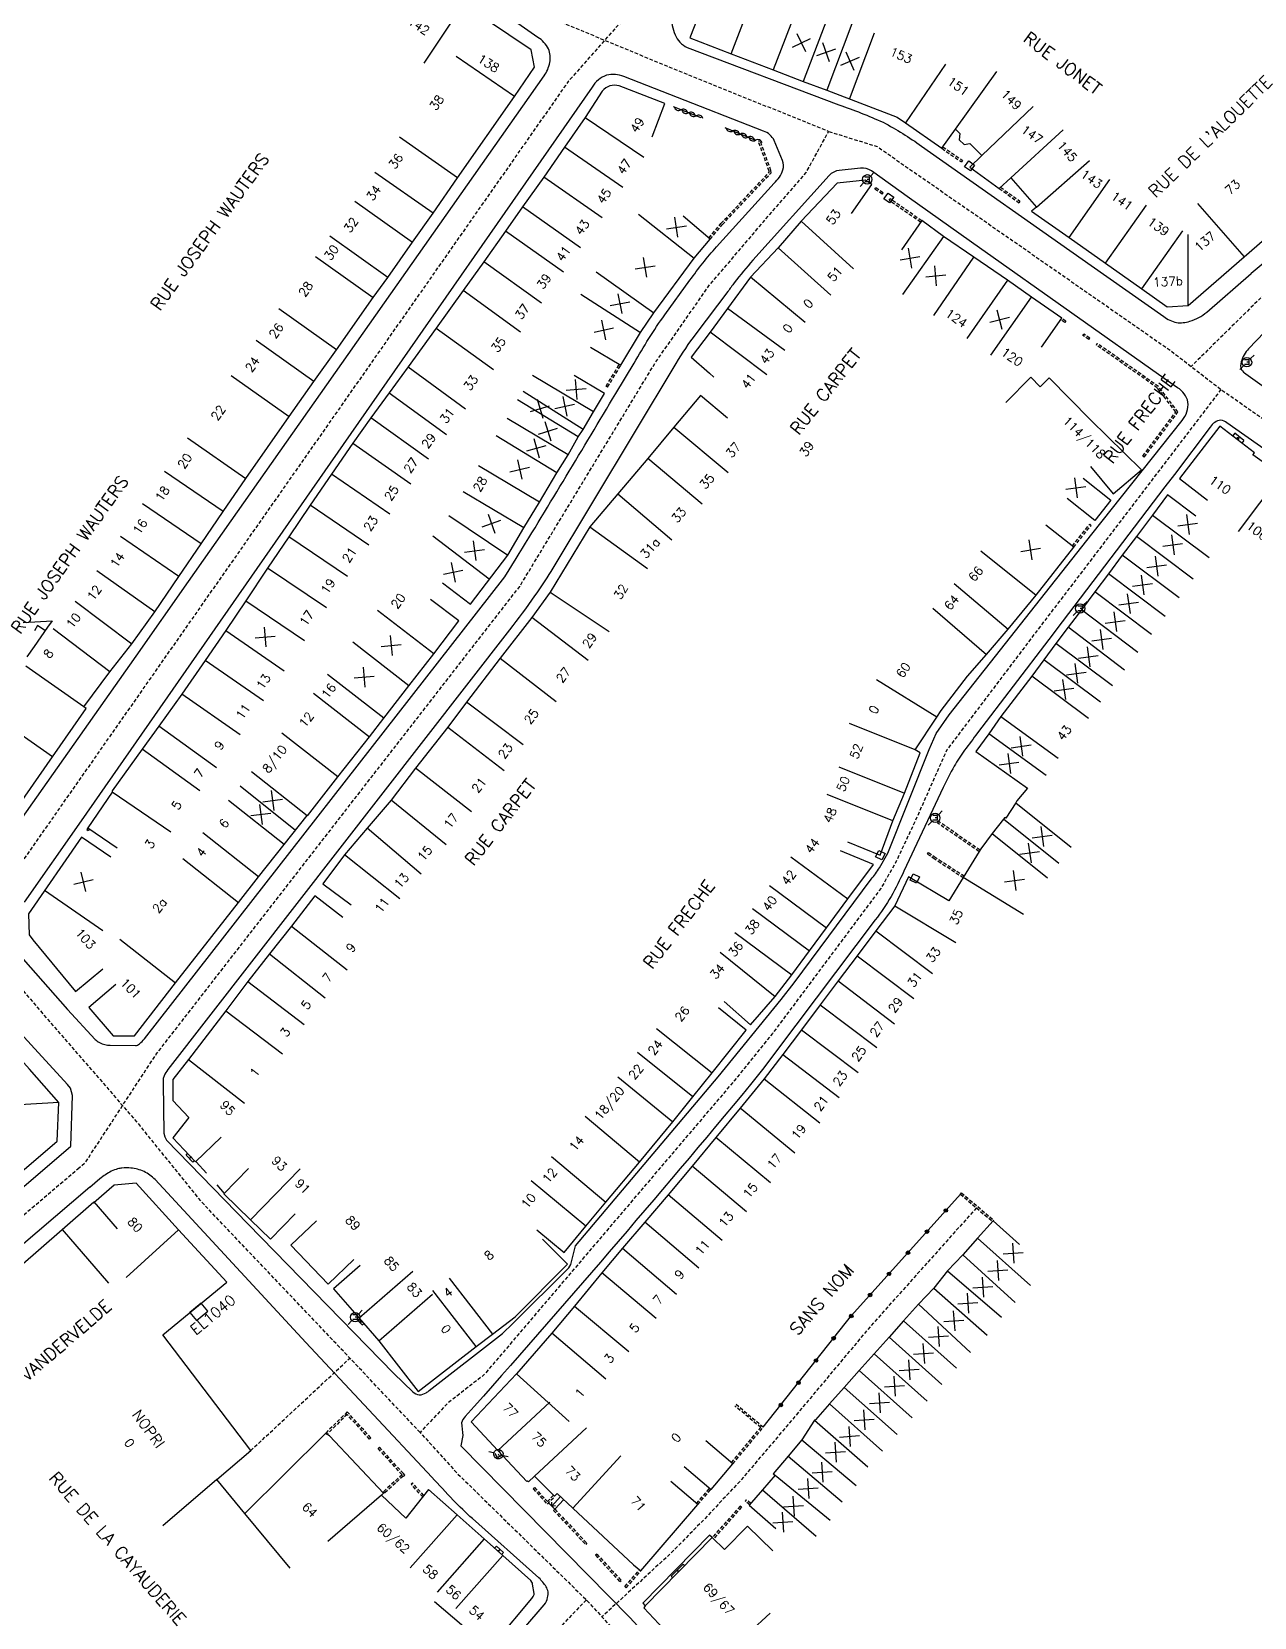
# Model space of a CAD drawing. Header units: millimetres. Extents: x 155999 to 157001, y 123000 to 124001.
# Drawn here: x 156323.2 to 156495.7, y 123591.4 to 123815 of the extents above; entities that cross this region are included whole.
import ezdxf
from ezdxf.enums import TextEntityAlignment as Align

# ---------------------------------------------------------------- set-up
doc = ezdxf.new("R2010")
doc.units = ezdxf.units.MM
doc.linetypes.add('DASHED', pattern=[0.75, 0.5, -0.25])
doc.layers.get('0').update_dxf_attribs({"linetype": 'CONTINUOUS'})
for name, color, linetype in [('W0001', 6, 'DASHED'), ('W0008', 7, 'CONTINUOUS'), ('W0100', 7, 'CONTINUOUS'), ('W0112', 1, 'DASHED'), ('W0310', 3, 'CONTINUOUS'), ('W0322', 7, 'CONTINUOUS'), ('W0471', 7, 'CONTINUOUS'), ('W0984', 7, 'CONTINUOUS'), ('W0989', 7, 'CONTINUOUS'), ('W0991', 7, 'CONTINUOUS'), ('W1102', 7, 'CONTINUOUS')]:
    doc.layers.add(name, color=color, linetype=linetype)
doc.styles.get("Standard").update_dxf_attribs({"font": 'romans.shx', "width": 0.85})

# ---------------------------------------------------------------- blocks, each defined once
blk = doc.blocks.new('T471')
for p, q in [((-0.333334, 0.333334), (-0.333334, -0.333334)), ((-0.333334, 0.333334), (0.333334, 0.333334)), ((-0.333334, 0), (0, 0)), ((0.500001, 0.500001), (1.000002, 1.000002)), ((-0.500001, -0.500001), (-1.000002, -1.000002)), ((-0.333334, -0.333334), (0.333334, -0.333334))]:
    blk.add_line(p, q)
blk.add_ellipse((0, 0), major_axis=(0.471405, 0.471405), ratio=1, start_param=5.4977871438, end_param=11.780972451)
blk = doc.blocks.new('t112o')
at = {"color": 0, "linetype": 'Continuous'}
for p, q in [((-0.5, 0.5), (0.5, 0.5)), ((-0.5, -0.5), (-0.5, 0.5)), ((0.5, 0.5), (0.5, -0.5)), ((0.5, -0.5), (-0.5, -0.5))]:
    blk.add_line(p, q, dxfattribs=at)
blk = doc.blocks.new('t322o')
at = {"color": 0, "linetype": 'Continuous'}
for radius in [0.25, 0.15]:
    blk.add_circle((0, 0), radius, dxfattribs=at)
blk = doc.blocks.new('t310o')
at = {"color": 0, "linetype": 'Continuous'}
for centre, start, end in [((-0.5, 0.38), 216.8699, 323.1304), ((0.5, -0.37), 36.8699, 143.1303)]:
    blk.add_arc(centre, 0.625, start, end, dxfattribs=at)
blk = doc.blocks.new('t991o')
at = {"color": 0, "linetype": 'Continuous'}
for p, q in [((-1, 1), (1, -1)), ((-1, -1), (1, 1))]:
    blk.add_line(p, q, dxfattribs=at)

msp = doc.modelspace()

# ---------------------------------------------------------------- linework, layer by layer
at = {"layer": 'W0001'}
for p, q in [((156354.07, 123614.91), (156368.07, 123627.95)), ((156401.43, 123593.85), (156389.19, 123581.21))]:
    msp.add_line(p, q, dxfattribs=at)
at = {"layer": 'W0001', "flags": 128}
for points in [[(156419.24, 123830.08), (156415.39, 123827.31), (156411.85, 123822.67), (156404.01, 123813.83), (156397, 123816.74), (156395.33, 123817.89), (156385.95, 123823.72), (156380.33, 123827.44)], [(156329.68, 123654.65), (156330.74, 123655.56), (156335.99, 123663.57), (156340.73, 123670.81), (156392.03, 123736.81), (156411.11, 123768.28), (156418.73, 123779.21), (156426.43, 123788.24), (156432.44, 123795.17), (156435.62, 123800.98), (156414.45, 123809.5), (156404.01, 123813.83), (156398.87, 123808.03), (156320.8, 123696.56), (156315.54, 123689.04), (156318.36, 123683.88), (156335.99, 123663.57), (156338.49, 123660.69)], [(156435.62, 123800.98), (156442.47, 123798.85), (156460.54, 123786.31), (156483.85, 123770.09), (156486.78, 123767.83), (156490.98, 123764.59), (156515.86, 123747.26), (156543.74, 123727.62)], [(156505.17, 123785.95), (156491.94, 123772.92), (156486.78, 123767.83)], [(156490.98, 123764.59), (156464.71, 123730.15), (156452.31, 123713.76), (156447.8, 123703.64), (156445.02, 123697.74), (156443.03, 123694.27), (156427.68, 123673.72), (156422.3, 123667.07), (156386.97, 123625.58), (156381.8, 123621.54), (156377.97, 123617.47), (156383.18, 123611.74), (156401.43, 123593.85), (156403.63, 123591.46), (156440.2, 123550.68)], [(156377.97, 123617.47), (156368.07, 123627.95), (156347.12, 123650.01), (156338.49, 123660.69)], [(156061.06, 123445.58), (156069.87, 123453.91), (156193.45, 123541.7), (156202.75, 123548.31), (156211.27, 123554.37), (156222.01, 123563.18), (156249.17, 123586.08), (156329.68, 123654.66)], [(156456.47, 123649.15), (156441.5, 123632.42), (156430.01, 123618.71), (156423.04, 123610.52), (156417.99, 123605.14), (156413.27, 123600.35), (156403.63, 123591.46)]]:
    msp.add_lwpolyline(points, dxfattribs=at)
at = {"layer": 'W0008', "flags": 128}
for points in [[(156421.42, 123826.99, 0.0485), (156418.08, 123825.3, 0.0813), (156415.7, 123823.01, 0.0731), (156414.07, 123820.03, 0.0755), (156413.47, 123817.29, 0.1237), (156413.95, 123814.61, 0.1909), (156415.67, 123812.83), (156437.07, 123804.74, -0.024), (156443.3, 123802.27, -0.0386), (156448.74, 123798.89), (156472.67, 123782.07), (156482.9, 123774.88, 0.1085), (156484.72, 123774.03, 0.1155), (156486.6, 123774.21, 0.1061), (156488.99, 123775.5), (156495.24, 123780.93)], [(156319.52, 123700.87), (156337.89, 123726.96), (156345.28, 123737.49), (156395.48, 123808.83, 0.1053), (156396.27, 123810.7, 0.152), (156396.09, 123812.65, 0.1333), (156394.59, 123814.25), (156391.27, 123816.54), (156390.07, 123816.63), (156378.81, 123824.07)], [(156405.58, 123764), (156408.17, 123768.3, -0.0222), (156412.49, 123775.12), (156416.05, 123780, -0.026), (156419.81, 123784.72), (156427.93, 123793.68, 0.1214), (156429.18, 123795.55, 0.1557), (156429.09, 123796.88), (156427.95, 123799.69, 0.1972), (156426.42, 123801.03), (156413.23, 123806.17), (156406.72, 123808.71, 0.162), (156404.29, 123808.93, 0.1631), (156402.25, 123807.23), (156367.1, 123756.83), (156330.14, 123703.75), (156322.09, 123692.26, 0.0753)], [(156507.18, 123783.16), (156494.89, 123770.33, 0.1351), (156493.83, 123768.47, 0.1796), (156493.88, 123767.36, 0.1095), (156494.47, 123766.8), (156515.18, 123752.05)], [(156321.96, 123684.23), (156328.22, 123677.15), (156332.11, 123672.92, 0.0831), (156332.73, 123672.45, 0.1185), (156334.26, 123672.09), (156337.79, 123672.03, 0.1679), (156338.36, 123672.29, 0.0349), (156339.09, 123672.97), (156389.94, 123738.16), (156391.53, 123740.74, 0.0031), (156405.58, 123764)], [(156516.55, 123742.48), (156491.82, 123759.86, 0.1217), (156490.97, 123760.26, 0.2351), (156489.46, 123759.28), (156484.41, 123752.61), (156483.04, 123750.84), (156468.58, 123731.81), (156466.67, 123729.3), (156456.64, 123716.13, 0.0073), (156454.81, 123713.69, 0.0237), (156453.33, 123711.43, 0.0214), (156451.8, 123708.43), (156446.23, 123696.64, -0.0198), (156444.44, 123693.06, -0.0315), (156442.21, 123689.76), (156428.27, 123671.29), (156426.46, 123668.89), (156424.6, 123666.53, -0.0084), (156384.34, 123619.7, 0.1194), (156383.8, 123618.84, -0.0017), (156384, 123617.03), (156383.72, 123615.56), (156407.59, 123591.37), (156442.19, 123553.89)], [(156327.96, 123657.24), (156328.69, 123657.87), (156328.91, 123665.01), (156328.62, 123666.02), (156328.22, 123666.53), (156317.92, 123677.73, -0.016)], [(156386.89, 123583.14), (156395.5, 123593.15, 0.1149), (156395.96, 123594.2, 0.0905), (156396.04, 123594.99, 0.127), (156395.28, 123596.33, 0.0465), (156394.75, 123596.95), (156385.36, 123605.31, -0.0191), (156382.65, 123607.93, -0.0034), (156379.65, 123611.16), (156361.87, 123630.14), (156340.58, 123653.13, 0.0949), (156339.02, 123654.26, 0.0865), (156337.17, 123654.77, 0.0529), (156335.89, 123654.76, 0.0327), (156335.29, 123654.65, 0.0862), (156333.58, 123653.83, 0.0286), (156332.8, 123653.25), (156331.37, 123652.03)]]:
    msp.add_lwpolyline(points, format="xyb", dxfattribs=at)
msp.add_lwpolyline([(156391.08, 123632.83), (156398.96, 123640.69), (156399.24, 123641.14), (156399.92, 123643.78), (156420.01, 123667.61), (156428.91, 123678.53), (156430.75, 123680.9), (156441.62, 123695.49, 0.0293), (156442.79, 123697.11), (156443.97, 123699.16), (156449.8, 123713.82), (156450.81, 123716.08), (156452.61, 123718.68), (156472.78, 123744.16), (156472.78, 123744.16), (156485.5, 123760.2, 0.2039), (156486.33, 123762.8, 0.1936), (156484.87, 123764.84), (156482.98, 123766.14), (156456.9, 123784.57), (156447.05, 123791.57), (156441.65, 123795.44, 0.1778), (156440.12, 123795.8), (156437.1, 123795.48, 0.1789), (156435.7, 123794.79), (156424.93, 123782.81, 0.0229), (156422.31, 123779.65, -0.0018), (156421.4, 123778.41), (156416.88, 123772.44, 0.0267), (156414.04, 123768.26), (156396.42, 123738.92, -0.0188), (156394.12, 123735.46, -0.0111), (156390.6, 123730.69), (156342.38, 123668.65, 0.07), (156341.84, 123667.76, 0.065), (156341.71, 123667.27, 0.0335), (156341.7, 123666.74), (156341.8, 123659.68), (156341.94, 123659.15), (156342.21, 123658.69), (156353.67, 123646.9), (156374.27, 123625.77), (156376.97, 123623.21, 0.1659), (156377.84, 123622.77, 0.1439), (156378.82, 123623.08, 0.0378), (156379.26, 123623.37), (156389.6, 123631.45)], format="xyb", close=True, dxfattribs=at)
for points in [[(156503.7, 123787.98), (156495.24, 123780.93)], [(156325.01, 123730.59), (156323.99, 123731.28), (156323.54, 123730.56)], [(156328, 123657.2), (156283.89, 123619.49)], [(156309.01, 123633.07), (156331.35, 123652.13)], [(156419.19, 123602.64), (156418.82, 123602.99), (156409.39, 123593.41), (156409.74, 123593.03)]]:
    msp.add_lwpolyline(points, dxfattribs=at)
at = {"layer": 'W0100'}
for p, q in [((156417.87, 123818.86), (156416.04, 123814.2)), ((156492.94, 123758.42), (156492.63, 123758.02)), ((156494.21, 123757.41), (156492.94, 123758.42)), ((156493.57, 123757.92), (156493.27, 123757.53)), ((156493.27, 123757.53), (156493.31, 123757.86)), ((156493.27, 123757.53), (156493.59, 123757.65)), ((156494.21, 123757.41), (156493.92, 123757.03)), ((156344.94, 123656.6), (156345.17, 123656.83)), ((156345.89, 123655.6), (156344.94, 123656.6)), ((156345.41, 123656.1), (156345.65, 123656.33)), ((156345.65, 123656.33), (156345.47, 123656.29)), ((156345.65, 123656.33), (156345.61, 123656.14)), ((156345.89, 123655.6), (156346.13, 123655.83)), ((156369.14, 123633.33), (156369.41, 123633.56)), ((156369.14, 123633.33), (156369.78, 123632.63)), ((156369.46, 123632.98), (156369.72, 123633.2)), ((156369.72, 123633.2), (156369.49, 123633.18)), ((156369.72, 123633.2), (156369.67, 123632.98)), ((156369.78, 123632.63), (156370.03, 123632.85)), ((156396.54, 123607.09), (156397.8, 123608.43)), ((156396.98, 123606.65), (156396.11, 123607.53)), ((156396.54, 123607.09), (156396.57, 123607.64)), ((156396.54, 123607.09), (156397.09, 123607.15)), ((156396.98, 123606.65), (156398.24, 123608.01)), ((156388.73, 123601.42), (156388.49, 123601.14)), ((156389.72, 123600.54), (156388.73, 123601.42)), ((156389.23, 123600.98), (156388.98, 123600.7)), ((156388.98, 123600.7), (156388.99, 123600.87)), ((156388.98, 123600.7), (156389.15, 123600.73)), ((156389.72, 123600.54), (156389.48, 123600.27)), ((156413.41, 123597.2), (156415.09, 123598.9)), ((156413.41, 123597.2), (156413.63, 123596.99)), ((156414.25, 123598.05), (156414.47, 123597.84)), ((156414.47, 123597.84), (156414.29, 123597.83)), ((156414.47, 123597.84), (156414.47, 123598.01)), ((156415.09, 123598.9), (156415.31, 123598.69))]:
    msp.add_line(p, q, dxfattribs=at)
at = {"layer": 'W0100', "flags": 128}
for points in [[(156318.34, 123701.65), (156326.09, 123712.78), (156330.87, 123719.6), (156330.54, 123719.83), (156334.17, 123724.74), (156337.3, 123728.72), (156340.54, 123733.24), (156343.95, 123738.2), (156347.07, 123742.82), (156350.18, 123747.37), (156353.38, 123752.05), (156359.5, 123760.77), (156362.99, 123765.7), (156366.19, 123770.19), (156371.37, 123777.54), (156373.4, 123780.4), (156376.91, 123785.36), (156379.8, 123789.44), (156383.27, 123794.45), (156391.29, 123805.89), (156394.1, 123810.03), (156393.66, 123812.51), (156384.03, 123818.93)], [(156416.04, 123814.2), (156421.87, 123811.92), (156427.81, 123809.68), (156432.05, 123808.02), (156435.36, 123806.79), (156445.29, 123802.99), (156446.48, 123802.21), (156451.58, 123798.61), (156453.53, 123801.3), (156454.15, 123800.69), (156454.02, 123799.82), (156454.73, 123799.14), (156455.56, 123799.27), (156457.26, 123797.58), (156455.53, 123795.93), (156459.68, 123792.94), (156461.35, 123794.45), (156464.93, 123790.3), (156464.27, 123789.73), (156469.56, 123786), (156474.71, 123782.4), (156479.81, 123778.8), (156483.4, 123776.26), (156486.36, 123776.42), (156494.26, 123783.29), (156502.14, 123790.14)], [(156438.83, 123789.4), (156441.72, 123793.48), (156440.83, 123794.11), (156436.84, 123793.7), (156431.73, 123788.32), (156428.48, 123784.58), (156424.59, 123780.41), (156421.37, 123776.01), (156418.88, 123772.67), (156416.22, 123769.16), (156418.8, 123766.87), (156419.4, 123766.34)], [(156402, 123770.57), (156406.29, 123768), (156409.06, 123772.61), (156410.96, 123775.38), (156416.66, 123783.11), (156418.91, 123785.79), (156415.08, 123789.02)], [(156465.65, 123770.53), (156468.51, 123774.63), (156464.27, 123777.61), (156460.84, 123780), (156456.1, 123783.27), (156451.81, 123786.18), (156448.75, 123788.4), (156445.89, 123784.28)], [(156381.11, 123737.33), (156385.08, 123734.29), (156390.36, 123741.2), (156392.63, 123745.05), (156394.81, 123748.68), (156397.25, 123752.81), (156398.87, 123755.38), (156400.27, 123757.89), (156400.99, 123758.96), (156402.44, 123761.43), (156404, 123764.03), (156399.7, 123766.58)], [(156472.56, 123753.71), (156475.78, 123749.88), (156479.79, 123753.24), (156472.58, 123760.32), (156466.75, 123766.23), (156465.49, 123764.97), (156464.14, 123766.31), (156460.61, 123762.77)], [(156421.37, 123760.54), (156417.53, 123763.75), (156413.78, 123759.28), (156410.09, 123754.86), (156405.88, 123749.88), (156401.91, 123745.22), (156396.33, 123735.99), (156393.72, 123732.4), (156389.25, 123726.69), (156384.52, 123720.46), (156381.89, 123716.95), (156377.32, 123711.16), (156373.88, 123706.67), (156370.49, 123702.71), (156367.29, 123698.95), (156364.24, 123694.85), (156368.26, 123691.87)], [(156504.15, 123742.93), (156507.17, 123746.93), (156503, 123750.07), (156499.57, 123752.7), (156499.44, 123752.56), (156495.47, 123755.37), (156495.71, 123755.66), (156490.83, 123759.39), (156485.13, 123752.03), (156489.08, 123748.97)], [(156471.54, 123752.08), (156475.46, 123748.97), (156473.18, 123746.1), (156469.26, 123749.22)], [(156487.45, 123746.73), (156483.43, 123749.72), (156481.31, 123746.87), (156479.04, 123743.84), (156477.06, 123741.21), (156475.09, 123738.58), (156473.18, 123736.03), (156471.28, 123733.51), (156469.41, 123731.05), (156467.67, 123728.77), (156464.28, 123724.15), (156459.93, 123718.45), (156458.22, 123716.03), (156456.37, 123713.54), (156463.7, 123708.37), (156462.2, 123706.55), (156462.02, 123706.27), (156460.63, 123704.12), (156460.47, 123704.22), (156460.29, 123703.98), (156458.71, 123701.94), (156457.09, 123699.77), (156456.85, 123699.43), (156454.61, 123695.75), (156452.56, 123692.47), (156446.9, 123695.86), (156444.97, 123691.77), (156442.28, 123688.21), (156439.65, 123684.7), (156436.95, 123681.15), (156434.41, 123677.78), (156431.77, 123674.26), (156429.14, 123670.78), (156426.52, 123667.34), (156423.13, 123663.21), (156419.71, 123659.06), (156416.35, 123655.01), (156412.96, 123651), (156409.68, 123647.13), (156406.54, 123643.44), (156403.6, 123639.97), (156399.74, 123635.27), (156396.56, 123631.49), (156391.59, 123625.73), (156385.2, 123618.98), (156388.93, 123614.94), (156393.02, 123610.53), (156393.14, 123610.63), (156393.25, 123610.51), (156394.11, 123611.32), (156396.96, 123608.47), (156397.33, 123608.87), (156399.53, 123606.8), (156408.08, 123598.78), (156409.12, 123597.93), (156417.16, 123607.29), (156413.36, 123610.55)], [(156438.27, 123700.77), (156442.91, 123698.9), (156444.7, 123703.74), (156446.33, 123707.65), (156448.53, 123713.31), (156447.84, 123713.76), (156450.89, 123718.38), (156451.52, 123719.29), (156455.23, 123724.13), (156457.89, 123727.21), (156460.97, 123730.79), (156464.9, 123735.56), (156470.21, 123742.35), (156466.27, 123745.43)], [(156335.05, 123680.67), (156331.25, 123677.43), (156334.68, 123673.4), (156337.65, 123673.41), (156343.48, 123680.91), (156352.34, 123692.24), (156355.18, 123695.85), (156358.78, 123700.39), (156362.03, 123704.47), (156362.1, 123704.46), (156366.35, 123709.93), (156370.81, 123715.59), (156372.84, 123718.24), (156376.37, 123722.77), (156379.9, 123727.31), (156383.42, 123731.96), (156379.43, 123734.98)], [(156321.97, 123731.7), (156326.05, 123731.95), (156325.41, 123731.05), (156323.5, 123728.32), (156322.46, 123726.85)], [(156334.32, 123698.6), (156330.21, 123701.45), (156322.73, 123690.63), (156322.8, 123687.65), (156323.31, 123686.97), (156329.36, 123679.67), (156333.21, 123682.86)], [(156420.86, 123678.26), (156424.61, 123674.95), (156428.08, 123678.95), (156430.44, 123682.03), (156432.94, 123685.42), (156435.34, 123688.67), (156438.33, 123692.72), (156441.93, 123697.58), (156437.31, 123699.49)], [(156367.08, 123690.09), (156363.14, 123693.18), (156359.83, 123688.89), (156356.71, 123684.99), (156353.65, 123681.07), (156350.58, 123676.92), (156345.27, 123670.06), (156343.09, 123667.26), (156343.08, 123664.31), (156345.34, 123661.89)], [(156318.87, 123651.43), (156322.1, 123654.54), (156326.77, 123658.57), (156327.01, 123664.03), (156322.86, 123668.73), (156318.89, 123673.15), (156314.79, 123677.39), (156307.2, 123670.46), (156306.91, 123670.77), (156301.23, 123666.1), (156304.29, 123662.13)], [(156394.44, 123646.07), (156398.29, 123642.87), (156401.35, 123646.58), (156404.17, 123649.95), (156408.93, 123655.6), (156413.65, 123661.28), (156416.46, 123664.8), (156419.17, 123668.21), (156423.99, 123674.22), (156420.09, 123677.35)], [(156345.34, 123661.89), (156343.07, 123659.02), (156346.29, 123655.66), (156349.9, 123659.13)], [(156353.78, 123654.71), (156350.29, 123651.13), (156354.06, 123647.47), (156356.86, 123644.74), (156360.35, 123648.32)], [(156321.8, 123634.58), (156318.52, 123638.36), (156327.46, 123646.09), (156331.93, 123649.98), (156335.21, 123646.2)], [(156363.34, 123647.33), (156359.73, 123643.87), (156364.99, 123638.39), (156368.6, 123641.85)], [(156462.56, 123644), (156458.83, 123647.34), (156456.63, 123644.88), (156454.55, 123642.54), (156452.4, 123640.26), (156450.46, 123637.8), (156448.29, 123635.56), (156446.19, 123633.19), (156444.14, 123630.89), (156442.06, 123628.57), (156439.93, 123626.2), (156437.81, 123623.82), (156435.74, 123621.49), (156433.76, 123619.27), (156433.62, 123619.21), (156431.84, 123616.42), (156429.9, 123614.14), (156427.81, 123611.64), (156428.08, 123611.43), (156426.3, 123609.38), (156424.41, 123607.19), (156428.19, 123603.92)], [(156369.5, 123641.04), (156365.74, 123637.75), (156369.39, 123633.58), (156372.15, 123630.41), (156377.7, 123623.25), (156385.88, 123629.58), (156388.19, 123631.32), (156391.4, 123633.79), (156398.78, 123641.2), (156395.24, 123644.73)], [(156346.4, 123633.25), (156348.02, 123634.57), (156347.09, 123635.7), (156345.48, 123634.37), (156346.4, 123633.25)], [(156415.22, 123612.66), (156419.03, 123609.43), (156422.11, 123613.05), (156418.3, 123616.29)], [(156427.73, 123600.76), (156424.16, 123604.27), (156420.91, 123600.96), (156419.19, 123602.64), (156409.74, 123593.03), (156409.52, 123592.74), (156413.79, 123588.2), (156415.63, 123589.93), (156419.98, 123585.2), (156418.13, 123583.51), (156422.43, 123578.76), (156429.85, 123570.55), (156435.16, 123564.29), (156438.9, 123560.5), (156442.72, 123556.63)]]:
    msp.add_lwpolyline(points, dxfattribs=at)
for points in [[(156410.72, 123800.23), (156412.53, 123804.9), (156406.04, 123807.41, 0.3146), (156403.68, 123806.66), (156401.27, 123802.97), (156398.33, 123798.76), (156395.45, 123794.52), (156392.44, 123790.35), (156390.03, 123786.9), (156386.98, 123782.57), (156384.06, 123778.54), (156380.23, 123773.24), (156376.27, 123767.77), (156373.6, 123764.12), (156371.03, 123760.6), (156368.48, 123757.02), (156365.45, 123752.66), (156362.47, 123748.26), (156359.45, 123743.81), (156356.46, 123739.39), (156353.36, 123734.76), (156350.55, 123730.57), (156347.62, 123726.35), (156344.37, 123721.62), (156341.11, 123717.08), (156338.76, 123713.84), (156334.53, 123707.98), (156334.54, 123707.79), (156331.09, 123702.73), (156335.22, 123699.91)], [(156388.7, 123588.02), (156393.72, 123594.04, 0.0412), (156393.94, 123594.34, 0.1707), (156394.05, 123594.74), (156393.84, 123596.07, 0.0926), (156393.76, 123596.33), (156393.62, 123596.58), (156389.64, 123600.12), (156387.01, 123602.45), (156383.19, 123605.85), (156379.17, 123609.4), (156375.94, 123605.36), (156372.53, 123608.62), (156372.79, 123608.91), (156365.18, 123616.98), (156364.6, 123617.33), (156353.23, 123606.03), (156349.29, 123610.81), (156354.07, 123614.91), (156341.65, 123631.25), (156350.71, 123638.67), (156343.9, 123646.04), (156337.92, 123652.62), (156334.8, 123652.36), (156331.92, 123649.86), (156331.96, 123649.8)]]:
    msp.add_lwpolyline(points, format="xyb", dxfattribs=at)
at = {"layer": 'W0112'}
for p, q in [((156425.71, 123799.6), (156425.95, 123799.68)), ((156427.23, 123795.4), (156425.71, 123799.6)), ((156427.47, 123795.45), (156425.95, 123799.68)), ((156451.74, 123798.81), (156451.6, 123798.6)), ((156451.6, 123798.6), (156454.36, 123796.7)), ((156451.74, 123798.81), (156454.5, 123796.9)), ((156454.5, 123796.9), (156454.36, 123796.7)), ((156420.43, 123788), (156427.24, 123795.22)), ((156420.61, 123787.82), (156427.5, 123795.14)), ((156427.24, 123795.22), (156427.23, 123795.4)), ((156427.5, 123795.14), (156427.47, 123795.45)), ((156442.13, 123792.84), (156442.27, 123793.05)), ((156443.19, 123792.13), (156442.13, 123792.84)), ((156443.33, 123792.34), (156442.27, 123793.05)), ((156443.19, 123792.13), (156443.33, 123792.34)), ((156459.68, 123792.94), (156462.48, 123790.93)), ((156459.87, 123793.11), (156462.62, 123791.14)), ((156444.14, 123791.27), (156444.28, 123791.48)), ((156448.6, 123788.18), (156444.14, 123791.27)), ((156448.75, 123788.39), (156444.28, 123791.48)), ((156462.62, 123791.14), (156462.48, 123790.93)), ((156418.72, 123785.95), (156420.42, 123787.98)), ((156418.91, 123785.8), (156420.61, 123787.82)), ((156468.94, 123774.02), (156468.37, 123774.43)), ((156469.09, 123774.22), (156468.51, 123774.64)), ((156468.51, 123774.63), (156468.51, 123774.64)), ((156469.09, 123774.22), (156468.94, 123774.02)), ((156471.51, 123772.21), (156471.65, 123772.41)), ((156472.33, 123771.63), (156471.51, 123772.21)), ((156472.47, 123771.84), (156471.65, 123772.41)), ((156472.33, 123771.63), (156472.47, 123771.84)), ((156473.51, 123771.09), (156473.37, 123770.88)), ((156482, 123764.82), (156473.37, 123770.88)), ((156482.17, 123765), (156473.51, 123771.09)), ((156404.22, 123765.05), (156406.08, 123768.12)), ((156404.43, 123764.93), (156406.29, 123768)), ((156404.43, 123764.93), (156404.22, 123765.05)), ((156484.6, 123761.41), (156482, 123764.82)), ((156484.91, 123761.41), (156482.17, 123765)), ((156479.96, 123755.2), (156484.6, 123761.41)), ((156480.16, 123755.05), (156484.91, 123761.41)), ((156480.16, 123755.05), (156479.96, 123755.2)), ((156470.01, 123742.5), (156472.46, 123745.57)), ((156470.21, 123742.35), (156472.65, 123745.42)), ((156472.65, 123745.42), (156472.46, 123745.57)), ((156331.09, 123702.73), (156330.93, 123702.52)), ((156330.93, 123702.52), (156331.13, 123702.37)), ((156331.3, 123702.59), (156331.13, 123702.37)), ((156451.13, 123703.65), (156450.99, 123703.44)), ((156456.83, 123699.41), (156450.99, 123703.44)), ((156456.98, 123699.61), (156451.13, 123703.65)), ((156449.56, 123699.06), (156449.7, 123699.27)), ((156449.56, 123699.06), (156450.39, 123698.5)), ((156449.7, 123699.27), (156450.53, 123698.71)), ((156450.39, 123698.5), (156451.07, 123698.05)), ((156450.53, 123698.71), (156451.21, 123698.25)), ((156451.07, 123698.05), (156454.61, 123695.75)), ((156451.21, 123698.25), (156454.74, 123695.97)), ((156454.21, 123651.08), (156454.38, 123651.27)), ((156454.21, 123651.08), (156458.73, 123647.23)), ((156454.38, 123651.27), (156458.89, 123647.42)), ((156458.89, 123647.42), (156458.83, 123647.34)), ((156367.69, 123620.37), (156364.6, 123617.33)), ((156367.68, 123620.01), (156364.82, 123617.2)), ((156370.84, 123616.54), (156367.68, 123620.01)), ((156371.02, 123616.71), (156367.69, 123620.37)), ((156426.04, 123618.17), (156422.39, 123621.21)), ((156426.39, 123618.2), (156422.55, 123621.4)), ((156421.92, 123613.22), (156426.04, 123618.17)), ((156422.11, 123613.05), (156426.39, 123618.2)), ((156370.84, 123616.54), (156371.02, 123616.71)), ((156372.05, 123615.21), (156372.24, 123615.38)), ((156375.42, 123611.51), (156372.05, 123615.21)), ((156375.61, 123611.67), (156372.24, 123615.38)), ((156375.42, 123611.51), (156372.78, 123609.1)), ((156375.59, 123611.32), (156372.94, 123608.91)), ((156375.64, 123611.27), (156375.59, 123611.32)), ((156375.82, 123611.44), (156375.61, 123611.67)), ((156375.82, 123611.44), (156375.64, 123611.27)), ((156372.78, 123609.1), (156372.94, 123608.91)), ((156376.89, 123610.34), (156376.71, 123610.17)), ((156378.35, 123608.37), (156376.71, 123610.17)), ((156378.51, 123608.57), (156376.89, 123610.34)), ((156393.92, 123609.53), (156394.11, 123609.7)), ((156393.92, 123609.53), (156395.94, 123607.34)), ((156394.11, 123609.7), (156395.93, 123607.71)), ((156395.93, 123607.71), (156396.78, 123608.64)), ((156395.94, 123607.34), (156396.96, 123608.47)), ((156416.97, 123607.45), (156418.84, 123609.59)), ((156417.16, 123607.29), (156419.03, 123609.43)), ((156396.79, 123606.48), (156396.98, 123606.65)), ((156396.79, 123606.48), (156401.34, 123601.66)), ((156396.98, 123606.65), (156401.52, 123601.83)), ((156423.14, 123607.08), (156419.19, 123602.64)), ((156423.33, 123606.91), (156419.37, 123602.47)), ((156423.33, 123606.91), (156423.14, 123607.08)), ((156423.97, 123607.98), (156423.82, 123607.79)), ((156424.48, 123607.27), (156423.82, 123607.79)), ((156424.64, 123607.46), (156423.97, 123607.98)), ((156401.52, 123601.83), (156401.34, 123601.66)), ((156402.91, 123600.31), (156402.73, 123600.14)), ((156402.73, 123600.14), (156406.16, 123596.43)), ((156402.91, 123600.31), (156406.35, 123596.6)), ((156406.88, 123595.73), (156408.92, 123598.09)), ((156407.07, 123595.57), (156409.12, 123597.93)), ((156406.16, 123596.43), (156406.35, 123596.6)), ((156407.07, 123595.57), (156406.88, 123595.73))]:
    msp.add_line(p, q, dxfattribs=at)
at = {"layer": 'W0310'}
for p, q in [((156417.63, 123802.91), (156413.71, 123804.46)), ((156425.37, 123799.72), (156421.03, 123801.49))]:
    msp.add_line(p, q, dxfattribs=at)
at = {"layer": 'W0322'}
for p, q in [((156346.37, 123655.66), (156347.84, 123654.05)), ((156349.31, 123652.39), (156350.33, 123651.18))]:
    msp.add_line(p, q, dxfattribs=at)
at = {"layer": 'W0322', "flags": 128}
msp.add_lwpolyline([(156426.39, 123618.2), (156438.86, 123633.95), (156454.22, 123651.07)], dxfattribs=at)
at = {"layer": 'W1102'}
for p, q in [((156421.87, 123811.92), (156425.47, 123821.27)), ((156384.03, 123818.93), (156378.49, 123810.6)), ((156431.42, 123819.01), (156427.81, 123809.68)), ((156435.61, 123817.37), (156432.05, 123808.02)), ((156438.88, 123816.16), (156435.36, 123806.79)), ((156438.56, 123805.55), (156442.08, 123814.91)), ((156391.29, 123805.89), (156383.05, 123811.57)), ((156452.13, 123810.47), (156446.48, 123802.21)), ((156453.53, 123801.3), (156459.36, 123809.43)), ((156401.27, 123802.97), (156409.56, 123797.37)), ((156464.48, 123804.5), (156457.26, 123797.58)), ((156468.73, 123801.21), (156461.35, 123794.45)), ((156383.27, 123794.45), (156375.06, 123800.18)), ((156406.58, 123793.09), (156398.33, 123798.76)), ((156464.93, 123790.3), (156472.45, 123796.9)), ((156379.8, 123789.44), (156371.6, 123795.18)), ((156403.65, 123788.79), (156395.45, 123794.52)), ((156469.56, 123786), (156475.31, 123794.19)), ((156368.74, 123791.14), (156376.91, 123785.36)), ((156400.6, 123784.55), (156392.44, 123790.35)), ((156408.79, 123789.31), (156416.66, 123783.11)), ((156474.71, 123782.4), (156480.46, 123790.59)), ((156487.69, 123790.84), (156494.26, 123783.29)), ((156431.73, 123788.32), (156439.14, 123781.59)), ((156373.4, 123780.4), (156365.24, 123786.2)), ((156398.22, 123781.15), (156390.03, 123786.9)), ((156451.81, 123786.18), (156446.06, 123777.99)), ((156479.81, 123778.8), (156485.58, 123786.98)), ((156486.36, 123776.42), (156486.34, 123786.44)), ((156363.2, 123783.33), (156371.37, 123777.54)), ((156435.92, 123777.88), (156428.48, 123784.58)), ((156450.45, 123775.01), (156456.1, 123783.27)), ((156395.12, 123776.75), (156386.98, 123782.57)), ((156402.81, 123781.18), (156410.96, 123775.38)), ((156432.32, 123774.03), (156424.59, 123780.41)), ((156392.16, 123772.67), (156384.06, 123778.54)), ((156460.84, 123780), (156455.14, 123771.78)), ((156366.19, 123770.19), (156358.02, 123775.97)), ((156400.63, 123778.02), (156409.06, 123772.61)), ((156429.43, 123770.06), (156421.37, 123776.01)), ((156458.53, 123769.42), (156464.27, 123777.61)), ((156362.99, 123765.7), (156354.83, 123771.5)), ((156380.23, 123773.24), (156388.34, 123767.38)), ((156426.89, 123766.67), (156418.88, 123772.67)), ((156376.27, 123767.77), (156384.36, 123761.87)), ((156351.32, 123766.54), (156359.5, 123760.77)), ((156402.44, 123761.43), (156393.84, 123766.55)), ((156373.6, 123764.12), (156381.68, 123758.22)), ((156400.27, 123757.89), (156391.73, 123763.12)), ((156400.99, 123758.96), (156392.51, 123764.3)), ((156379.15, 123754.75), (156371.03, 123760.6)), ((156398.87, 123755.38), (156390.26, 123760.49)), ((156397.25, 123752.81), (156388.71, 123758.03)), ((156413.78, 123759.28), (156421.45, 123752.86)), ((156345.15, 123757.75), (156353.38, 123752.05)), ((156368.48, 123757.02), (156376.67, 123751.26)), ((156394.81, 123748.68), (156386.21, 123753.8)), ((156417.76, 123748.43), (156410.09, 123754.86)), ((156350.18, 123747.37), (156341.92, 123753.02)), ((156373.71, 123747), (156365.45, 123752.66)), ((156499.44, 123752.56), (156493.42, 123744.57)), ((156392.63, 123745.05), (156384.03, 123750.16)), ((156405.88, 123749.88), (156413.51, 123743.4)), ((156347.07, 123742.82), (156338.79, 123748.44)), ((156370.75, 123742.64), (156362.47, 123748.26)), ((156382.05, 123746.8), (156390.36, 123741.2)), ((156481.31, 123746.87), (156489.33, 123740.88)), ((156401.91, 123745.22), (156410.04, 123739.35)), ((156343.95, 123738.2), (156335.68, 123743.84)), ((156367.73, 123738.2), (156359.45, 123743.81)), ((156387.71, 123737.81), (156379.75, 123743.89)), ((156487.04, 123737.83), (156479.04, 123743.84)), ((156457.1, 123741.83), (156464.9, 123735.56)), ((156485.07, 123735.21), (156477.06, 123741.21)), ((156340.54, 123733.24), (156332.35, 123738.99)), ((156364.77, 123733.8), (156356.46, 123739.39)), ((156483.1, 123732.58), (156475.09, 123738.58)), ((156396.33, 123735.99), (156404.67, 123730.44)), ((156453.32, 123737.24), (156460.97, 123730.79)), ((156481.18, 123730.01), (156473.18, 123736.03)), ((156329.3, 123734.72), (156337.3, 123728.72)), ((156353.36, 123734.76), (156361.67, 123729.18)), ((156379.9, 123727.31), (156371.96, 123733.4)), ((156450.31, 123733.74), (156457.89, 123727.21)), ((156479.26, 123727.47), (156471.28, 123733.51)), ((156401.7, 123726.37), (156393.72, 123732.4)), ((156334.17, 123724.74), (156326.21, 123730.81)), ((156350.55, 123730.57), (156358.81, 123724.92)), ((156376.37, 123722.77), (156368.48, 123728.92)), ((156477.37, 123724.98), (156469.41, 123731.05)), ((156389.25, 123726.69), (156397.18, 123720.58)), ((156475.67, 123722.77), (156467.67, 123728.77)), ((156330.54, 123719.83), (156322.34, 123725.57)), ((156355.86, 123720.66), (156347.62, 123726.35)), ((156473.99, 123720.47), (156465.97, 123726.46)), ((156372.84, 123718.24), (156364.92, 123724.36)), ((156450.89, 123718.38), (156442.36, 123723.62)), ((156472.29, 123718.16), (156464.28, 123724.15)), ((156352.56, 123715.87), (156344.37, 123721.62)), ((156362.91, 123721.73), (156370.81, 123715.59)), ((156392.52, 123714.44), (156384.52, 123720.46)), ((156326.09, 123712.78), (156317.89, 123718.51)), ((156459.93, 123718.45), (156468.03, 123712.56)), ((156349.23, 123711.22), (156341.11, 123717.08)), ((156366.35, 123709.93), (156358.47, 123716.1)), ((156381.89, 123716.95), (156389.83, 123710.85)), ((156447.84, 123713.76), (156438.55, 123717.48)), ((156466.31, 123710.15), (156458.22, 123716.03)), ((156346.87, 123707.97), (156338.76, 123713.84)), ((156385.22, 123705.01), (156377.32, 123711.16)), ((156437.04, 123711.37), (156446.33, 123707.65)), ((156354.19, 123710.7), (156362.03, 123704.47)), ((156342.8, 123702.15), (156334.54, 123707.79)), ((156358.78, 123700.39), (156350.94, 123706.62)), ((156352.57, 123708.66), (156360.4, 123702.43)), ((156381.66, 123700.37), (156373.88, 123706.67)), ((156444.7, 123703.74), (156435.41, 123707.46)), ((156462.02, 123706.27), (156469.83, 123700.02)), ((156378.1, 123696.21), (156370.49, 123702.71)), ((156468.1, 123697.72), (156460.29, 123703.98)), ((156355.18, 123695.85), (156347.33, 123702.05)), ((156458.71, 123701.94), (156466.52, 123695.69)), ((156344.47, 123698.42), (156352.34, 123692.24)), ((156375.12, 123692.72), (156367.29, 123698.95)), ((156430.28, 123698.67), (156438.33, 123692.72)), ((156463.13, 123690.51), (156454.61, 123695.75)), ((156333.21, 123688.22), (156324.99, 123693.92)), ((156427.29, 123694.61), (156435.34, 123688.67)), ((156424.89, 123691.36), (156432.94, 123685.42)), ((156444.97, 123691.77), (156453.58, 123686.56)), ((156359.83, 123688.89), (156367.7, 123682.71)), ((156335.59, 123687.06), (156343.48, 123680.91)), ((156422.4, 123687.99), (156430.44, 123682.03)), ((156442.28, 123688.21), (156450.28, 123682.2)), ((156356.71, 123684.99), (156364.56, 123678.79)), ((156420.33, 123685.22), (156428.08, 123678.95)), ((156439.65, 123684.7), (156447.64, 123678.67)), ((156353.65, 123681.07), (156361.61, 123675.01)), ((156436.95, 123681.15), (156444.93, 123675.11)), ((156434.41, 123677.78), (156442.41, 123671.76)), ((156350.58, 123676.92), (156358.56, 123670.88)), ((156411.35, 123674.45), (156419.17, 123668.21)), ((156431.77, 123674.26), (156439.77, 123668.24)), ((156416.46, 123664.8), (156408.64, 123671.04)), ((156429.14, 123670.78), (156437.11, 123664.73)), ((156345.27, 123670.06), (156353.18, 123663.92)), ((156405.89, 123667.61), (156413.65, 123661.28)), ((156426.52, 123667.34), (156434.37, 123661.13)), ((156327.01, 123664.03), (156317.02, 123663.39)), ((156408.93, 123655.6), (156401.25, 123662.02)), ((156430.86, 123656.85), (156423.13, 123663.21)), ((156427.42, 123652.68), (156419.71, 123659.06)), ((156396.51, 123656.38), (156404.17, 123649.95)), ((156361.04, 123654.64), (156354.06, 123647.47)), ((156401.35, 123646.58), (156393.66, 123652.98)), ((156424.02, 123648.59), (156416.35, 123655.01)), ((156420.6, 123644.54), (156412.96, 123651)), ((156417.31, 123640.65), (156409.68, 123647.13)), ((156343.9, 123646.04), (156336.49, 123639.32)), ((156464.1, 123638.22), (156456.63, 123644.88)), ((156406.54, 123643.44), (156414.17, 123636.96)), ((156454.55, 123642.54), (156461.94, 123635.79)), ((156376.94, 123640.15), (156369.39, 123633.58)), ((156411.28, 123633.55), (156403.6, 123639.97)), ((156452.4, 123640.26), (156459.99, 123633.72)), ((156385.88, 123629.58), (156379.78, 123637.51)), ((156382.09, 123639.25), (156388.19, 123631.32)), ((156450.46, 123637.8), (156458.01, 123631.2)), ((156372.15, 123630.41), (156379.7, 123636.97)), ((156399.74, 123635.27), (156407.44, 123628.88)), ((156448.29, 123635.56), (156455.63, 123628.75)), ((156446.19, 123633.19), (156453.67, 123626.55)), ((156404.18, 123625), (156396.56, 123631.49)), ((156444.14, 123630.89), (156451.61, 123624.22)), ((156442.06, 123628.57), (156449.51, 123621.88)), ((156439.93, 123626.2), (156447.39, 123619.53)), ((156399.01, 123619.02), (156391.59, 123625.73)), ((156437.81, 123623.82), (156445.28, 123617.16)), ((156388.93, 123614.94), (156396.27, 123621.75)), ((156435.74, 123621.49), (156443.21, 123614.84)), ((156401.45, 123618.12), (156394.11, 123611.32)), ((156433.62, 123619.21), (156441.13, 123612.6)), ((156431.84, 123616.42), (156439.49, 123609.97)), ((156399.53, 123606.8), (156406.32, 123614.17)), ((156429.9, 123614.14), (156437.55, 123607.69)), ((156349.29, 123610.81), (156341.69, 123604.3)), ((156428.08, 123611.43), (156435.84, 123605.12)), ((156372.53, 123608.62), (156364.94, 123602.11)), ((156426.3, 123609.38), (156433.86, 123602.83)), ((156359.63, 123598.31), (156353.23, 123606.03)), ((156376.55, 123598.37), (156383.19, 123605.85)), ((156387.01, 123602.45), (156380.37, 123594.96)), ((156383, 123592.64), (156389.64, 123600.12)), ((156427.35, 123591.98), (156419.98, 123585.2))]:
    msp.add_line(p, q, dxfattribs=at)
at = {"layer": 'W1102', "flags": 128}
for points in [[(156327.46, 123646.09), (156334.02, 123638.54)], [(156387.61, 123587.11), (156379.99, 123593.58)]]:
    msp.add_lwpolyline(points, dxfattribs=at)

# ---------------------------------------------------------------- block references
at = {"layer": 'W0112'}
for p, rotation in [((156455.51, 123796.12), 143.7346), ((156444.12, 123791.6), 143.7346), ((156442.91, 123698.89), 63.72940000000001), ((156447.79, 123695.6), 63.72940000000001)]:
    msp.add_blockref('t112o', p, dxfattribs=dict(at, rotation=rotation))
at = {"layer": 'W0310'}
for p, rotation in [((156414.78, 123804.04), 158.4434664913764), ((156415.86, 123803.61), 158.4434664913764), ((156416.93, 123803.19), 158.4434664913764), ((156422.1, 123801.05), 157.7375605594546), ((156423.17, 123800.62), 157.7375605594546), ((156424.24, 123800.18), 157.7375605594546), ((156425.31, 123799.74), 157.7375605594546)]:
    msp.add_blockref('t310o', p, dxfattribs=dict(at, rotation=rotation))
at = {"layer": 'W0322'}
for p, rotation in [((156452.16, 123648.78), 48.10470179778057), ((156449.49, 123645.8), 48.10470179778057), ((156446.81, 123642.82), 48.10470179778057), ((156444.14, 123639.85), 48.10470179778057), ((156441.47, 123636.87), 48.10470179778057), ((156438.81, 123633.89), 51.64207631262624), ((156436.32, 123630.75), 51.64207631262624), ((156433.84, 123627.61), 51.64207631262624), ((156431.36, 123624.48), 51.64207631262624), ((156428.88, 123621.34), 51.64207631262624)]:
    msp.add_blockref('t322o', p, dxfattribs=dict(at, rotation=rotation))
at = {"layer": 'W0471'}
for p, rotation in [((156441.06, 123794.22), 180.2174), ((156494.65, 123768.43), 180.2174), ((156471.1, 123733.69), 180.2174), ((156450.66, 123704.15), 180.2174), ((156368.81, 123633.72), 180.2174), ((156389.02, 123614.4), 120.9009)]:
    msp.add_blockref('T471', p, dxfattribs=dict(at, rotation=rotation))
at = {"layer": 'W0991'}
for p, rotation in [((156431.8, 123813.49), 70.50749114279823), ((156435.29, 123812.15), 64.60423358544578), ((156438.66, 123810.88), 68.37827609251832), ((156414.15, 123787.47), 53.55944772785307), ((156409.73, 123781.82), 54.08065071010604), ((156447.11, 123783.11), 54.80169550826761), ((156450.73, 123780.62), 50.00313921867556), ((156406.2, 123776.69), 56.30057557134174), ((156403.9, 123772.98), 56.87936443969126), ((156459.75, 123774.41), 59.46142000737863), ((156399.98, 123764.59), 319.7736412114543), ((156394.89, 123761.88), 332.1111000112213), ((156398.39, 123762.2), 326.8979369828986), ((156396.01, 123758.7), 332.6583901199747), ((156394.41, 123756.32), 330.5812227968984), ((156392.03, 123753.29), 328.0037193854544), ((156470.49, 123750.7), 322.9532178342203), ((156388.05, 123745.66), 334.2979845662833), ((156486.29, 123745.53), 322.765494326318), ((156385.66, 123741.84), 322.8250438022757), ((156464.13, 123741.97), 54.04825498863539), ((156484.17, 123742.68), 322.765494326318), ((156382.64, 123738.81), 327.103993449497), ((156481.9, 123739.65), 322.765494326318), ((156479.92, 123737.01), 322.765494326318), ((156477.96, 123734.38), 322.765494326318), ((156476.05, 123731.83), 322.765494326318), ((156356.1, 123729.67), 319.9797427554411), ((156373.88, 123728.47), 321.0189183734959), ((156474.14, 123729.32), 322.765494326318), ((156472.27, 123726.86), 322.765494326318), ((156370.06, 123724.02), 319.9797427554411), ((156470.57, 123724.54), 322.765494326318), ((156468.83, 123722.26), 322.765494326318), ((156462.79, 123714.25), 322.765494326318), ((156461.08, 123711.84), 322.765494326318), ((156357.16, 123706.6), 322.4411930353153), ((156355.5, 123704.64), 321.8526267071538), ((156465.74, 123701.54), 322.765494326318), ((156463.99, 123699.21), 322.765494326318), ((156330.48, 123695.13), 57.89828072423272), ((156461.86, 123695.32), 322.765494326318), ((156461.68, 123642.76), 318.8979598894606), ((156459.48, 123640.31), 318.8979598894606), ((156457.4, 123637.97), 318.8979598894606), ((156455.25, 123635.69), 318.8979598894606), ((156453.31, 123633.23), 318.8979598894606), ((156451.14, 123630.99), 318.8979598894606), ((156449.03, 123628.62), 318.8979598894606), ((156446.99, 123626.31), 318.8979598894606), ((156444.91, 123623.99), 318.8979598894606), ((156442.78, 123621.63), 318.8979598894606), ((156440.65, 123619.24), 318.8979598894606), ((156438.58, 123616.92), 318.8979598894606), ((156436.6, 123614.7), 318.8979598894606), ((156434.69, 123611.85), 318.8979598894606), ((156432.75, 123609.57), 318.8979598894606), ((156430.66, 123607.07), 318.8979598894606), ((156429.15, 123604.8), 318.8979598894606)]:
    msp.add_blockref('t991o', p, dxfattribs=dict(at, rotation=rotation))

# ---------------------------------------------------------------- texts
at = {"layer": 'W0984'}
for s, rotation, p in [('EL1040', 39.4566, (156348.74, 123634.09)), ('NOPRI', 306.2843, (156339.65, 123617.97))]:
    msp.add_text(s, height=1.5, rotation=rotation, dxfattribs=at).set_placement(p, align=Align.MIDDLE)
at = {"layer": 'W0989'}
for s, rotation, p in [('RUE JONET', 323.0747, (156468.63, 123810.6)), ("RUE DE L'ALOUETTE", 44.471, (156489.47, 123800.28)), ('RUE JOSEPH WAUTERS', 54.1869, (156348.3, 123786.87)), ('RUE CARPET', 52.0769, (156435.2, 123764.31)), ('RUE FRECHE', 52.8589, (156479.45, 123760.45)), ('RUE JOSEPH WAUTERS', 54.6198, (156328.52, 123741.31)), ('RUE CARPET', 52.0769, (156389.3, 123703.58)), ('RUE FRECHE', 52.8589, (156414.51, 123689.17)), ('SANS NOM', 49.0025, (156434.63, 123636.23)), ('RUE EMILE VANDERVELDE', 40.8975, (156322.83, 123626.02)), ('RUE DE LA CAYAUDERIE', 311.2003, (156335.29, 123601.1))]:
    msp.add_text(s, height=1.75, rotation=rotation, dxfattribs=at).set_placement(p, align=Align.MIDDLE)
at = {"layer": 'W0991'}
for s, rotation, p in [('142', 326.3872, (156377.8, 123815.89)), ('138', 328.1341, (156387.62, 123810.59)), ('153', 336.9886, (156445.84, 123811.71)), ('151', 324.8301, (156453.92, 123807.36)), ('38', 54.9664, (156380.32, 123805.05)), ('149', 315.0115, (156461.4, 123805.45)), ('49', 56.8035, (156408.61, 123801.89)), ('147', 324.252, (156464.32, 123800.54)), ('145', 310.7518, (156469.29, 123798.17)), ('36', 55.2697, (156374.55, 123796.79)), ('47', 55.1214, (156406.77, 123796.01)), ('143', 324.8298, (156472.72, 123794.27)), ('73', 41.0345, (156492.62, 123793.13)), ('34', 54.7032, (156371.42, 123792.31)), ('45', 55.8182, (156403.92, 123791.87)), ('141', 325.0292, (156477.01, 123791.17)), ('53', 54.1724, (156436.3, 123788.93)), ('32', 54.7359, (156368.22, 123787.79)), ('43', 54.2219, (156400.85, 123787.47)), ('139', 324.8043, (156482.16, 123787.55)), ('30', 54.5097, (156365.46, 123783.91)), ('137', 40.998, (156488.72, 123785.47)), ('41', 54.971, (156398.2, 123783.75)), ('39', 54.8633, (156395.45, 123779.84)), ('51', 49.0225, (156436.52, 123780.88)), ('137b', 3.1291, (156483.51, 123779.82)), ('28', 54.8615, (156361.83, 123778.76)), ('37', 54.0755, (156392.4, 123775.56)), ('0', 46.9839, (156432.75, 123776.7)), ('26', 54.5098, (156357.67, 123772.88)), ('0', 53.8736, (156429.85, 123773.2)), ('124', 325.4369, (156453.65, 123774.64)), ('35', 54.1243, (156389.03, 123770.91)), ('43', 53.2831, (156426.94, 123769.26)), ('120', 324.895, (156461.5, 123769.17)), ('24', 54.7377, (156354.31, 123768.14)), ('33', 54.1604, (156385.14, 123765.53)), ('41', 52.7718, (156424.32, 123765.77)), ('22', 54.9126, (156349.48, 123761.3)), ('31', 53.7173, (156381.79, 123760.91)), ('114/118', 315.1023, (156471.63, 123757.74)), ('29', 53.9294, (156379.19, 123757.36)), ('37', 49.9979, (156422.16, 123756.05)), ('39', 55.7749, (156432.52, 123756.21)), ('20', 55.6732, (156344.76, 123754.5)), ('27', 54.5375, (156376.68, 123753.88)), ('28', 59.0571, (156386.43, 123751.24)), ('35', 50.1791, (156418.46, 123751.63)), ('110', 324.7855, (156490.86, 123751.12)), ('18', 55.6433, (156341.61, 123749.89)), ('25', 55.2169, (156373.95, 123749.99)), ('33', 49.7933, (156414.48, 123746.88)), ('16', 55.9968, (156338.47, 123745.26)), ('23', 55.8653, (156371, 123745.69)), ('106', 322.5046, (156496.11, 123744.64)), ('31a', 48.1089, (156410.43, 123742.22)), ('14', 55.4294, (156335.25, 123740.54)), ('21', 55.8004, (156367.99, 123741.26)), ('66', 50.5064, (156456.38, 123738.58)), ('12', 54.4616, (156332, 123735.92)), ('19', 55.9805, (156365, 123736.84)), ('20', 52.8874, (156374.88, 123734.76)), ('32', 58.8374, (156406.3, 123736.06)), ('17', 56.1819, (156361.97, 123732.34)), ('64', 49.3062, (156452.99, 123734.54)), ('10', 51.7565, (156329.06, 123731.99)), ('29', 53.9299, (156401.89, 123729.19)), ('8', 53.5319, (156325.52, 123727.33)), ('13', 55.6234, (156355.88, 123723.39)), ('27', 51.9811, (156398.19, 123724.33)), ('60', 56.0475, (156446.16, 123725.01)), ('16', 52.5994, (156365.07, 123722.08)), ('11', 55.5101, (156353, 123719.17)), ('12', 51.78, (156361.91, 123718.02)), ('25', 52.823, (156393.67, 123718.46)), ('0', 65.056, (156442, 123719.43)), ('43', 52.6964, (156468.87, 123716.15)), ('9', 54.3316, (156349.65, 123714.39)), ('8/10', 52.1351, (156357.52, 123712.41)), ('23', 53.1539, (156390.01, 123713.61)), ('52', 68.7133, (156439.51, 123713.57)), ('7', 54.022, (156346.82, 123710.47)), ('21', 51.7306, (156386.28, 123708.79)), ('50', 67.3968, (156437.67, 123708.96)), ('5', 55.0963, (156343.62, 123705.95)), ('17', 52.4897, (156382.34, 123703.74)), ('48', 67.3901, (156435.82, 123704.54)), ('6', 51.6478, (156350.31, 123703.39)), ('3', 55.7024, (156339.84, 123700.47)), ('15', 49.5028, (156378.65, 123699.17)), ('44', 53.4521, (156433.3, 123700.21)), ('4', 51.7655, (156347.08, 123699.31)), ('13', 49.5027, (156375.35, 123695.31)), ('42', 51.8436, (156429.99, 123695.74)), ('2a', 51.9977, (156341.21, 123691.81)), ('11', 53.4543, (156372.6, 123691.84)), ('40', 53.5593, (156427.3, 123692.09)), ('35', 64.7176, (156453.62, 123690.19)), ('38', 53.5392, (156424.85, 123688.77)), ('103', 311.5832, (156330.76, 123687.11)), ('36', 52.5082, (156422.51, 123685.66)), ('9', 52.3501, (156368.22, 123685.85)), ('33', 52.8864, (156450.4, 123684.86)), ('7', 51.3015, (156364.9, 123681.63)), ('34', 49.1218, (156419.92, 123682.51)), ('31', 53.239, (156447.77, 123681.37)), ('101', 314.2963, (156337.15, 123680.09)), ('5', 52.0596, (156361.88, 123677.8)), ('26', 51.2767, (156414.95, 123676.53)), ('29', 52.7228, (156445.07, 123677.77)), ('27', 53.0017, (156442.47, 123674.35)), ('3', 53.4577, (156358.94, 123673.93)), ('24', 51.5013, (156411.16, 123671.79)), ('25', 53.0986, (156439.89, 123670.92)), ('1', 52.3, (156354.65, 123668.29)), ('22', 51.3289, (156408.42, 123668.35)), ('23', 52.9825, (156437.24, 123667.4)), ('95', 313.8225, (156350.81, 123663.23)), ('18/20', 50.2806, (156404.75, 123663.87)), ('21', 52.6245, (156434.58, 123663.9)), ('19', 50.6478, (156431.4, 123659.88)), ('14', 49.9389, (156400.05, 123658.25)), ('93', 315.8899, (156358.1, 123655.4)), ('17', 50.4515, (156427.97, 123655.72)), ('91', 315.6764, (156361.4, 123652.18)), ('12', 50.0565, (156396.25, 123653.72)), ('10', 50.4337, (156393.27, 123650.14)), ('15', 50.3316, (156424.57, 123651.61)), ('13', 49.8177, (156421.15, 123647.52)), ('80', 312.2765, (156337.76, 123646.76)), ('89', 313.8238, (156368.49, 123647.01)), ('11', 49.7613, (156417.81, 123643.57)), ('85', 311.2009, (156373.96, 123641.26)), ('8', 43.0086, (156387.69, 123642.47)), ('9', 49.5882, (156414.58, 123639.77)), ('83', 311.0043, (156377.18, 123637.57)), ('4', 36.9991, (156381.92, 123637.23)), ('7', 49.6954, (156411.55, 123636.2)), ('5', 50.5843, (156408.23, 123632.22)), ('0', 307.8179, (156381.64, 123632.04)), ('3', 50.0133, (156404.66, 123627.92)), ('77', 314.6276, (156390.72, 123620.56)), ('1', 49.1499, (156400.51, 123623.05)), ('75', 314.6276, (156394.75, 123616.48)), ('0', 49.6717, (156414.09, 123616.74)), ('0', 306.2843, (156336.96, 123615.99)), ('73', 314.6276, (156399.52, 123611.65)), ('71', 312.1945, (156408.77, 123607.39)), ('64', 316.2306, (156362.4, 123606.56)), ('60/62', 318.547, (156374.14, 123602.5)), ('58', 318.289, (156379.45, 123597.8)), ('56', 318.5162, (156382.7, 123594.92)), ('69/67', 312.978, (156420.04, 123593.92)), ('54', 318.3163, (156385.98, 123592))]:
    msp.add_text(s, height=1.25, rotation=rotation, dxfattribs=at).set_placement(p, align=Align.MIDDLE)

doc.saveas('drawing.dxf')
